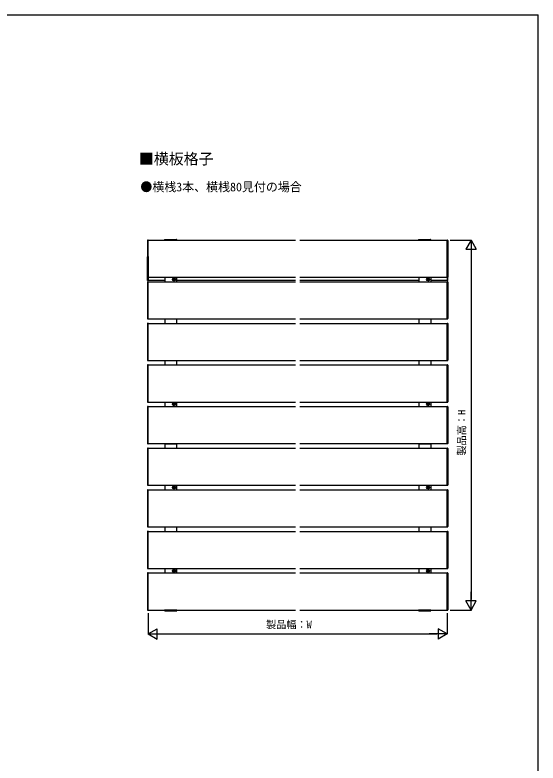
# Model space of a CAD drawing. Units: millimetres, scale not verified. Extents: x -1750 to 1750, y -2608 to 2592.
# Drawn here: x 0 to 1750, y -8 to 2492 of the extents above; entities that cross this region are included whole.
import ezdxf
from ezdxf.enums import TextEntityAlignment as Align

# ---------------------------------------------------------------- set-up
doc = ezdxf.new("R2010")
doc.units = ezdxf.units.MM
doc.header["$LTSCALE"] = 14
for name, color, linetype in [('0-1_USER1', 3, 'Continuous'), ('0-2_YKK_12', 2, 'Continuous'), ('0-3_YKK_13', 4, 'Continuous'), ('0-4_YKK_D', 6, 'Continuous'), ('0-5_YKK_ZWAK', 7, 'Continuous')]:
    doc.layers.add(name, color=color, linetype=linetype)
doc.styles.add('ＭＳ ゴシック', font='')
doc.styles.get('ＭＳ ゴシック').set_extended_font_data('MS Gothic')

msp = doc.modelspace()

# ---------------------------------------------------------------- linework, layer by layer
at = {"layer": '0-2_YKK_12'}
for p, q in [((446, 1739), (938.5, 1739)), ((446, 1615), (446, 1739)), ((953.5, 1739), (1446, 1739)), ((1446, 1615), (1446, 1739)), ((446, 1615), (938.5, 1615)), ((501, 1604), (446, 1604)), ((446, 1600), (938.5, 1600)), ((446, 1476), (446, 1600)), ((501, 1615), (501, 1600)), ((541, 1615), (541, 1600)), ((938.5, 1604), (541, 1604)), ((953.5, 1615), (1446, 1615)), ((1351, 1604), (953.5, 1604)), ((953.5, 1600), (1446, 1600)), ((1351, 1615), (1351, 1600)), ((1391, 1615), (1391, 1600)), ((1446, 1604), (1391, 1604)), ((1446, 1476), (1446, 1600)), ((446, 1476), (938.5, 1476)), ((501, 1476), (501, 1461)), ((541, 1476), (541, 1461)), ((953.5, 1476), (1446, 1476)), ((1351, 1476), (1351, 1461)), ((1391, 1476), (1391, 1461)), ((446, 1461), (938.5, 1461)), ((446, 1337), (446, 1461)), ((953.5, 1461), (1446, 1461)), ((1446, 1337), (1446, 1461)), ((446, 1337), (938.5, 1337)), ((501, 1337), (501, 1322)), ((541, 1337), (541, 1322)), ((953.5, 1337), (1446, 1337)), ((1351, 1337), (1351, 1322)), ((1391, 1337), (1391, 1322)), ((446, 1322), (938.5, 1322)), ((446, 1198), (446, 1322)), ((953.5, 1322), (1446, 1322)), ((1446, 1198), (1446, 1322)), ((446, 1198), (938.5, 1198)), ((446, 1183), (938.5, 1183)), ((446, 1059), (446, 1183)), ((501, 1198), (501, 1183)), ((541, 1198), (541, 1183)), ((953.5, 1198), (1446, 1198)), ((953.5, 1183), (1446, 1183)), ((1351, 1198), (1351, 1183)), ((1391, 1198), (1391, 1183)), ((1446, 1059), (1446, 1183)), ((446, 1059), (938.5, 1059)), ((501, 1059), (501, 1044)), ((501, 1058.4), (541, 1058.4)), ((541, 1059), (541, 1044)), ((953.5, 1059), (1446, 1059)), ((1351, 1059), (1351, 1044)), ((1351, 1058.4), (1391, 1058.4)), ((1391, 1059), (1391, 1044)), ((446, 1044), (938.5, 1044)), ((446, 920), (446, 1044)), ((953.5, 1044), (1446, 1044)), ((1446, 920), (1446, 1044)), ((446, 920), (938.5, 920)), ((446, 905), (938.5, 905)), ((446, 781), (446, 905)), ((501, 920), (501, 905)), ((541, 920), (541, 905)), ((953.5, 920), (1446, 920)), ((953.5, 905), (1446, 905)), ((1351, 920), (1351, 905)), ((1391, 920), (1391, 905)), ((1446, 781), (1446, 905)), ((446, 781), (938.5, 781)), ((501, 781), (501, 766)), ((541, 781), (541, 766)), ((953.5, 781), (1446, 781)), ((1351, 781), (1351, 766)), ((1391, 781), (1391, 766)), ((446, 766), (938.5, 766)), ((446, 642), (446, 766)), ((953.5, 766), (1446, 766)), ((1446, 642), (1446, 766)), ((446, 642), (938.5, 642)), ((446, 627), (938.5, 627)), ((446, 503), (446, 627)), ((501, 642), (501, 627)), ((541, 642), (541, 627)), ((953.5, 642), (1446, 642)), ((953.5, 627), (1446, 627)), ((1351, 642), (1351, 627)), ((1391, 642), (1391, 627)), ((1446, 503), (1446, 627)), ((446, 503), (938.5, 503)), ((953.5, 503), (1446, 503))]:
    msp.add_line(p, q, dxfattribs=at)
at = {"layer": '0-3_YKK_13'}
for p, q in [((443.5, 1738.21), (443.5, 1737.91)), ((443.5, 1737.91), (443.5, 1616.09)), ((446, 1616), (446, 1738)), ((500.5, 1739), (500.6, 1740.56)), ((501.5, 1739), (500.5, 1739)), ((501.59, 1741.5), (540.41, 1741.5)), ((1350.5, 1739), (1350.6, 1740.56)), ((1351.5, 1739), (1350.5, 1739)), ((1351.59, 1741.5), (1390.41, 1741.5)), ((1446, 1616), (1446, 1738)), ((1448.5, 1738.21), (1448.5, 1737.91)), ((1448.5, 1737.91), (1448.5, 1616.09)), ((443.5, 1604.62), (443.5, 1683.38)), ((1448.5, 1604.62), (1448.5, 1683.38)), ((443.5, 1616.09), (443.5, 1615.79)), ((446, 1604), (443.97, 1604.12)), ((444.44, 1614.8), (446, 1614.7)), ((446, 1614.7), (446, 1616)), ((446, 1604.5), (446, 1604)), ((537.73, 1607.5), (526.26, 1607.5)), ((529.62, 1608.09), (530.66, 1608.11)), ((529.63, 1606.91), (530.66, 1606.89)), ((530.66, 1608.11), (531.27, 1608.23)), ((530.66, 1606.89), (531.27, 1606.77)), ((531.39, 1608.84), (531.27, 1608.23)), ((531.39, 1606.16), (531.27, 1606.77)), ((531.41, 1609.88), (531.39, 1608.84)), ((531.41, 1605.12), (531.39, 1606.16)), ((532, 1613.24), (532, 1601.77)), ((532.59, 1609.88), (532.61, 1608.84)), ((532.59, 1605.12), (532.61, 1606.16)), ((532.61, 1608.84), (532.73, 1608.23)), ((532.61, 1606.16), (532.73, 1606.77)), ((533.34, 1608.11), (532.73, 1608.23)), ((533.34, 1606.89), (532.73, 1606.77)), ((534.38, 1608.09), (533.34, 1608.11)), ((534.38, 1606.91), (533.34, 1606.89)), ((1387.73, 1607.5), (1376.26, 1607.5)), ((1379.62, 1608.09), (1380.66, 1608.11)), ((1379.63, 1606.91), (1380.66, 1606.89)), ((1380.66, 1608.11), (1381.27, 1608.23)), ((1380.66, 1606.89), (1381.27, 1606.77)), ((1381.39, 1608.84), (1381.27, 1608.23)), ((1381.39, 1606.16), (1381.27, 1606.77)), ((1381.41, 1609.88), (1381.39, 1608.84)), ((1381.41, 1605.12), (1381.39, 1606.16)), ((1382, 1613.24), (1382, 1601.77)), ((1382.59, 1609.88), (1382.61, 1608.84)), ((1382.59, 1605.12), (1382.61, 1606.16)), ((1382.61, 1608.84), (1382.73, 1608.23)), ((1382.61, 1606.16), (1382.73, 1606.77)), ((1383.34, 1608.11), (1382.73, 1608.23)), ((1383.34, 1606.89), (1382.73, 1606.77)), ((1384.38, 1608.09), (1383.34, 1608.11)), ((1384.38, 1606.91), (1383.34, 1606.89)), ((1446, 1614.7), (1446, 1616)), ((1447.56, 1614.8), (1446, 1614.7)), ((1446, 1604.5), (1446, 1604)), ((1446, 1604), (1448.03, 1604.12)), ((1448.5, 1616.09), (1448.5, 1615.79)), ((443.5, 1599.21), (443.5, 1598.91)), ((443.5, 1598.91), (443.5, 1477.09)), ((446, 1477), (446, 1599)), ((1446, 1477), (1446, 1599)), ((1448.5, 1599.21), (1448.5, 1598.91)), ((1448.5, 1598.91), (1448.5, 1477.09)), ((443.5, 1477.09), (443.5, 1476.79)), ((444.44, 1475.8), (446, 1475.7)), ((446, 1475.7), (446, 1477)), ((1446, 1475.7), (1446, 1477)), ((1447.56, 1475.8), (1446, 1475.7)), ((1448.5, 1477.09), (1448.5, 1476.79)), ((443.5, 1460.21), (443.5, 1459.91)), ((443.5, 1459.91), (443.5, 1338.09)), ((446, 1338), (446, 1460)), ((1446, 1338), (1446, 1460)), ((1448.5, 1460.21), (1448.5, 1459.91)), ((1448.5, 1459.91), (1448.5, 1338.09)), ((443.5, 1338.09), (443.5, 1337.79)), ((444.44, 1336.8), (446, 1336.7)), ((446, 1336.7), (446, 1338)), ((1446, 1336.7), (1446, 1338)), ((1447.56, 1336.8), (1446, 1336.7)), ((1448.5, 1338.09), (1448.5, 1337.79)), ((443.5, 1321.21), (443.5, 1320.91)), ((443.5, 1320.91), (443.5, 1199.09)), ((446, 1199), (446, 1321)), ((1446, 1199), (1446, 1321)), ((1448.5, 1321.21), (1448.5, 1320.91)), ((1448.5, 1320.91), (1448.5, 1199.09)), ((443.5, 1199.09), (443.5, 1198.79)), ((443.5, 1182.21), (443.5, 1181.91)), ((443.5, 1181.91), (443.5, 1060.09)), ((444.44, 1197.8), (446, 1197.7)), ((446, 1197.7), (446, 1199)), ((446, 1060), (446, 1182)), ((537.73, 1190.5), (526.26, 1190.5)), ((529.62, 1191.09), (530.66, 1191.11)), ((529.63, 1189.91), (530.66, 1189.89)), ((530.66, 1191.11), (531.27, 1191.23)), ((530.66, 1189.89), (531.27, 1189.77)), ((531.39, 1191.84), (531.27, 1191.23)), ((531.39, 1189.16), (531.27, 1189.77)), ((531.41, 1192.88), (531.39, 1191.84)), ((531.41, 1188.12), (531.39, 1189.16)), ((532, 1196.24), (532, 1184.77)), ((532.59, 1192.88), (532.61, 1191.84)), ((532.59, 1188.12), (532.61, 1189.16)), ((532.61, 1191.84), (532.73, 1191.23)), ((532.61, 1189.16), (532.73, 1189.77)), ((533.34, 1191.11), (532.73, 1191.23)), ((533.34, 1189.89), (532.73, 1189.77)), ((534.38, 1191.09), (533.34, 1191.11)), ((534.38, 1189.91), (533.34, 1189.89)), ((1387.73, 1190.5), (1376.26, 1190.5)), ((1379.62, 1191.09), (1380.66, 1191.11)), ((1379.63, 1189.91), (1380.66, 1189.89)), ((1380.66, 1191.11), (1381.27, 1191.23)), ((1380.66, 1189.89), (1381.27, 1189.77)), ((1381.39, 1191.84), (1381.27, 1191.23)), ((1381.39, 1189.16), (1381.27, 1189.77)), ((1381.41, 1192.88), (1381.39, 1191.84)), ((1381.41, 1188.12), (1381.39, 1189.16)), ((1382, 1196.24), (1382, 1184.77)), ((1382.59, 1192.88), (1382.61, 1191.84)), ((1382.59, 1188.12), (1382.61, 1189.16)), ((1382.61, 1191.84), (1382.73, 1191.23)), ((1382.61, 1189.16), (1382.73, 1189.77)), ((1383.34, 1191.11), (1382.73, 1191.23)), ((1383.34, 1189.89), (1382.73, 1189.77)), ((1384.38, 1191.09), (1383.34, 1191.11)), ((1384.38, 1189.91), (1383.34, 1189.89)), ((1446, 1197.7), (1446, 1199)), ((1447.56, 1197.8), (1446, 1197.7)), ((1446, 1060), (1446, 1182)), ((1448.5, 1199.09), (1448.5, 1198.79)), ((1448.5, 1182.21), (1448.5, 1181.91)), ((1448.5, 1181.91), (1448.5, 1060.09)), ((443.5, 1060.09), (443.5, 1059.79)), ((444.44, 1058.8), (446, 1058.7)), ((446, 1058.7), (446, 1060)), ((1446, 1058.7), (1446, 1060)), ((1447.56, 1058.8), (1446, 1058.7)), ((1448.5, 1060.09), (1448.5, 1059.79)), ((443.5, 1043.21), (443.5, 1042.91)), ((443.5, 1042.91), (443.5, 921.09)), ((446, 921), (446, 1043)), ((1446, 921), (1446, 1043)), ((1448.5, 1043.21), (1448.5, 1042.91)), ((1448.5, 1042.91), (1448.5, 921.09)), ((443.5, 921.09), (443.5, 920.79)), ((443.5, 904.21), (443.5, 903.91)), ((443.5, 903.91), (443.5, 782.09)), ((444.44, 919.8), (446, 919.7)), ((446, 919.7), (446, 921)), ((446, 782), (446, 904)), ((537.73, 912.5), (526.26, 912.5)), ((529.62, 913.09), (530.66, 913.11)), ((529.63, 911.91), (530.66, 911.89)), ((530.66, 913.11), (531.27, 913.23)), ((530.66, 911.89), (531.27, 911.77)), ((531.39, 913.84), (531.27, 913.23)), ((531.39, 911.16), (531.27, 911.77)), ((531.41, 914.88), (531.39, 913.84)), ((531.41, 910.12), (531.39, 911.16)), ((532, 918.24), (532, 906.77)), ((532.59, 914.88), (532.61, 913.84)), ((532.59, 910.12), (532.61, 911.16)), ((532.61, 913.84), (532.73, 913.23)), ((532.61, 911.16), (532.73, 911.77)), ((533.34, 913.11), (532.73, 913.23)), ((533.34, 911.89), (532.73, 911.77)), ((534.38, 913.09), (533.34, 913.11)), ((534.38, 911.91), (533.34, 911.89)), ((1387.73, 912.5), (1376.26, 912.5)), ((1379.62, 913.09), (1380.66, 913.11)), ((1379.63, 911.91), (1380.66, 911.89)), ((1380.66, 913.11), (1381.27, 913.23)), ((1380.66, 911.89), (1381.27, 911.77)), ((1381.39, 913.84), (1381.27, 913.23)), ((1381.39, 911.16), (1381.27, 911.77)), ((1381.41, 914.88), (1381.39, 913.84)), ((1381.41, 910.12), (1381.39, 911.16)), ((1382, 918.24), (1382, 906.77)), ((1382.59, 914.88), (1382.61, 913.84)), ((1382.59, 910.12), (1382.61, 911.16)), ((1382.61, 913.84), (1382.73, 913.23)), ((1382.61, 911.16), (1382.73, 911.77)), ((1383.34, 913.11), (1382.73, 913.23)), ((1383.34, 911.89), (1382.73, 911.77)), ((1384.38, 913.09), (1383.34, 913.11)), ((1384.38, 911.91), (1383.34, 911.89)), ((1446, 919.7), (1446, 921)), ((1447.56, 919.8), (1446, 919.7)), ((1446, 782), (1446, 904)), ((1448.5, 921.09), (1448.5, 920.79)), ((1448.5, 904.21), (1448.5, 903.91)), ((1448.5, 903.91), (1448.5, 782.09)), ((443.5, 782.09), (443.5, 781.79)), ((444.44, 780.8), (446, 780.7)), ((446, 780.7), (446, 782)), ((1446, 780.7), (1446, 782)), ((1447.56, 780.8), (1446, 780.7)), ((1448.5, 782.09), (1448.5, 781.79)), ((443.5, 765.21), (443.5, 764.91)), ((443.5, 764.91), (443.5, 643.09)), ((446, 643), (446, 765)), ((1446, 643), (1446, 765)), ((1448.5, 765.21), (1448.5, 764.91)), ((1448.5, 764.91), (1448.5, 643.09)), ((443.5, 643.09), (443.5, 642.79)), ((443.5, 626.21), (443.5, 625.91)), ((443.5, 625.91), (443.5, 504.09)), ((444.44, 641.8), (446, 641.7)), ((446, 641.7), (446, 643)), ((446, 504), (446, 626)), ((537.73, 634.5), (526.26, 634.5)), ((529.62, 635.09), (530.66, 635.11)), ((529.63, 633.91), (530.66, 633.89)), ((530.66, 635.11), (531.27, 635.23)), ((530.66, 633.89), (531.27, 633.77)), ((531.39, 635.84), (531.27, 635.23)), ((531.39, 633.16), (531.27, 633.77)), ((531.41, 636.88), (531.39, 635.84)), ((531.41, 632.12), (531.39, 633.16)), ((532, 640.24), (532, 628.77)), ((532.59, 636.88), (532.61, 635.84)), ((532.59, 632.12), (532.61, 633.16)), ((532.61, 635.84), (532.73, 635.23)), ((532.61, 633.16), (532.73, 633.77)), ((533.34, 635.11), (532.73, 635.23)), ((533.34, 633.89), (532.73, 633.77)), ((534.38, 635.09), (533.34, 635.11)), ((534.38, 633.91), (533.34, 633.89)), ((1387.73, 634.5), (1376.26, 634.5)), ((1379.62, 635.09), (1380.66, 635.11)), ((1379.63, 633.91), (1380.66, 633.89)), ((1380.66, 635.11), (1381.27, 635.23)), ((1380.66, 633.89), (1381.27, 633.77)), ((1381.39, 635.84), (1381.27, 635.23)), ((1381.39, 633.16), (1381.27, 633.77)), ((1381.41, 636.88), (1381.39, 635.84)), ((1381.41, 632.12), (1381.39, 633.16)), ((1382, 640.24), (1382, 628.77)), ((1382.59, 636.88), (1382.61, 635.84)), ((1382.59, 632.12), (1382.61, 633.16)), ((1382.61, 635.84), (1382.73, 635.23)), ((1382.61, 633.16), (1382.73, 633.77)), ((1383.34, 635.11), (1382.73, 635.23)), ((1383.34, 633.89), (1382.73, 633.77)), ((1384.38, 635.09), (1383.34, 635.11)), ((1384.38, 633.91), (1383.34, 633.89)), ((1446, 641.7), (1446, 643)), ((1447.56, 641.8), (1446, 641.7)), ((1446, 504), (1446, 626)), ((1448.5, 643.09), (1448.5, 642.79)), ((1448.5, 626.21), (1448.5, 625.91)), ((1448.5, 625.91), (1448.5, 504.09)), ((443.5, 504.09), (443.5, 503.79)), ((444.44, 502.8), (446, 502.7)), ((446, 502.7), (446, 504)), ((500.5, 503), (500.6, 501.44)), ((501.5, 503), (500.5, 503)), ((501.59, 500.5), (540.41, 500.5)), ((1350.5, 503), (1350.6, 501.44)), ((1351.5, 503), (1350.5, 503)), ((1351.59, 500.5), (1390.41, 500.5)), ((1446, 502.7), (1446, 504)), ((1447.56, 502.8), (1446, 502.7)), ((1448.5, 504.09), (1448.5, 503.79))]:
    msp.add_line(p, q, dxfattribs=at)
for points in [[(446, 1738), (446, 1739.3), (444.44, 1739.2)], [(541.4, 1740.56), (541.5, 1739), (540.5, 1739), (501.5, 1739)], [(1391.4, 1740.56), (1391.5, 1739), (1390.5, 1739), (1351.5, 1739)], [(1446, 1738), (1446, 1739.3), (1447.56, 1739.2)], [(446, 1684), (446, 1683.5), (446, 1604.5)], [(1446, 1684), (1446, 1683.5), (1446, 1604.5)], [(446, 1599), (446, 1600.3), (444.44, 1600.2)], [(1446, 1599), (1446, 1600.3), (1447.56, 1600.2)], [(446, 1460), (446, 1461.3), (444.44, 1461.2)], [(1446, 1460), (1446, 1461.3), (1447.56, 1461.2)], [(446, 1321), (446, 1322.3), (444.44, 1322.2)], [(1446, 1321), (1446, 1322.3), (1447.56, 1322.2)], [(446, 1182), (446, 1183.3), (444.44, 1183.2)], [(1446, 1182), (1446, 1183.3), (1447.56, 1183.2)], [(446, 1043), (446, 1044.3), (444.44, 1044.2)], [(1446, 1043), (1446, 1044.3), (1447.56, 1044.2)], [(446, 904), (446, 905.3), (444.44, 905.2)], [(1446, 904), (1446, 905.3), (1447.56, 905.2)], [(446, 765), (446, 766.3), (444.44, 766.2)], [(1446, 765), (1446, 766.3), (1447.56, 766.2)], [(446, 626), (446, 627.3), (444.44, 627.2)], [(1446, 626), (1446, 627.3), (1447.56, 627.2)], [(541.4, 501.44), (541.5, 503), (540.5, 503), (501.5, 503)], [(1391.4, 501.44), (1391.5, 503), (1390.5, 503), (1351.5, 503)]]:
    msp.add_lwpolyline(points, dxfattribs=at)
for centre, radius in [((532, 1607.5), 4.74), ((534.64, 1604.86), 0.3), ((1382, 1607.5), 4.74), ((1384.64, 1604.86), 0.3), ((532, 1190.5), 4.74), ((534.64, 1187.86), 0.3), ((1382, 1190.5), 4.74), ((1384.64, 1187.86), 0.3), ((532, 912.5), 4.74), ((534.64, 909.86), 0.3), ((1382, 912.5), 4.74), ((1384.64, 909.86), 0.3), ((532, 634.5), 4.74), ((534.64, 631.86), 0.3), ((1382, 634.5), 4.74), ((1384.64, 631.86), 0.3)]:
    msp.add_circle(centre, radius, dxfattribs=at)
for centre, radius, start, end in [((444.5, 1738.21), 1, 93.5, 180), ((501.59, 1740.5), 1, 90, 176.5), ((540.41, 1740.5), 1, 3.5, 90), ((1351.59, 1740.5), 1, 90, 176.5), ((1390.41, 1740.5), 1, 3.5, 90), ((1447.5, 1738.21), 1, 0, 86.5), ((444.5, 1615.79), 1, 180, 266.5), ((444, 1604.62), 0.5, 180, 266.5), ((444.5, 1599.21), 1, 93.5, 180), ((532, 1607.5), 2.45, 165.9892, 194.0108), ((532, 1607.5), 2.45, 75.9892, 104.0108), ((532, 1607.5), 2.45, 255.9892, 284.0108), ((532, 1607.5), 2.45, 345.9892, 14.0108), ((1382, 1607.5), 2.45, 165.9892, 194.0108), ((1382, 1607.5), 2.45, 75.9892, 104.0108), ((1382, 1607.5), 2.45, 255.9892, 284.0108), ((1382, 1607.5), 2.45, 345.9892, 14.0108), ((1447.5, 1615.79), 1, 273.5, 0), ((1447.5, 1599.21), 1, 0, 86.5), ((1448, 1604.62), 0.5, 273.5, 0), ((444.5, 1476.79), 1, 180, 266.5), ((1447.5, 1476.79), 1, 273.5, 0), ((444.5, 1460.21), 1, 93.5, 180), ((1447.5, 1460.21), 1, 0, 86.5), ((444.5, 1337.79), 1, 180, 266.5), ((1447.5, 1337.79), 1, 273.5, 0), ((444.5, 1321.21), 1, 93.5, 180), ((1447.5, 1321.21), 1, 0, 86.5), ((444.5, 1198.79), 1, 180, 266.5), ((444.5, 1182.21), 1, 93.5, 180), ((532, 1190.5), 2.45, 165.9892, 194.0108), ((532, 1190.5), 2.45, 75.9892, 104.0108), ((532, 1190.5), 2.45, 255.9892, 284.0108), ((532, 1190.5), 2.45, 345.9892, 14.0108), ((1382, 1190.5), 2.45, 165.9892, 194.0108), ((1382, 1190.5), 2.45, 75.9892, 104.0108), ((1382, 1190.5), 2.45, 255.9892, 284.0108), ((1382, 1190.5), 2.45, 345.9892, 14.0108), ((1447.5, 1198.79), 1, 273.5, 0), ((1447.5, 1182.21), 1, 0, 86.5), ((444.5, 1059.79), 1, 180, 266.5), ((1447.5, 1059.79), 1, 273.5, 0), ((444.5, 1043.21), 1, 93.5, 180), ((1447.5, 1043.21), 1, 0, 86.5), ((444.5, 920.79), 1, 180, 266.5), ((444.5, 904.21), 1, 93.5, 180), ((532, 912.5), 2.45, 165.9892, 194.0108), ((532, 912.5), 2.45, 75.9892, 104.0108), ((532, 912.5), 2.45, 255.9892, 284.0108), ((532, 912.5), 2.45, 345.9892, 14.0108), ((1382, 912.5), 2.45, 165.9892, 194.0108), ((1382, 912.5), 2.45, 75.9892, 104.0108), ((1382, 912.5), 2.45, 255.9892, 284.0108), ((1382, 912.5), 2.45, 345.9892, 14.0108), ((1447.5, 920.79), 1, 273.5, 0), ((1447.5, 904.21), 1, 0, 86.5), ((444.5, 781.79), 1, 180, 266.5), ((1447.5, 781.79), 1, 273.5, 0), ((444.5, 765.21), 1, 93.5, 180), ((1447.5, 765.21), 1, 0, 86.5), ((444.5, 642.79), 1, 180, 266.5), ((444.5, 626.21), 1, 93.5, 180), ((532, 634.5), 2.45, 165.9892, 194.0108), ((532, 634.5), 2.45, 75.9892, 104.0108), ((532, 634.5), 2.45, 255.9892, 284.0108), ((532, 634.5), 2.45, 345.9892, 14.0108), ((1382, 634.5), 2.45, 165.9892, 194.0108), ((1382, 634.5), 2.45, 75.9892, 104.0108), ((1382, 634.5), 2.45, 255.9892, 284.0108), ((1382, 634.5), 2.45, 345.9892, 14.0108), ((1447.5, 642.79), 1, 273.5, 0), ((1447.5, 626.21), 1, 0, 86.5), ((444.5, 503.79), 1, 180, 266.5), ((501.59, 501.5), 1, 183.5, 270), ((540.41, 501.5), 1, 270, 356.5), ((1351.59, 501.5), 1, 183.5, 270), ((1390.41, 501.5), 1, 270, 356.5), ((1447.5, 503.79), 1, 273.5, 0)]:
    msp.add_arc(centre, radius, start, end, dxfattribs=at)
at = {"layer": '0-4_YKK_D'}
for p, q in [((1456, 1739), (1527, 1739)), ((1526, 1739), (1508.5, 1708.69)), ((1526, 1739), (1543.5, 1708.69)), ((1526, 1739), (1526, 1678.38)), ((1508.5, 1708.69), (1543.5, 1708.69)), ((1526, 1704), (1526, 538)), ((1526, 503), (1526, 563.62)), ((1526, 503), (1508.5, 533.31)), ((1543.5, 533.31), (1508.5, 533.31)), ((1526, 503), (1543.5, 533.31)), ((1456, 503), (1527, 503)), ((446, 493), (446, 422)), ((1446, 493), (1446, 422)), ((446, 423), (476.31, 440.5)), ((476.31, 405.5), (476.31, 440.5)), ((1446, 423), (1415.69, 440.5)), ((1415.69, 440.5), (1415.69, 405.5)), ((446, 423), (476.31, 405.5)), ((446, 423), (506.62, 423)), ((481, 423), (1411, 423)), ((1446, 423), (1385.38, 423)), ((1446, 423), (1415.69, 405.5))]:
    msp.add_line(p, q, dxfattribs=at)
at = {"layer": '0-5_YKK_ZWAK'}
msp.add_line((-1750, 2491.5), (1750, 2491.5), dxfattribs=at)
msp.add_lwpolyline([(-1750, -2608.5), (1750, -2608.5), (1750, 2491.5)], dxfattribs=at)

# ---------------------------------------------------------------- texts
at = {"layer": '0-1_USER1', "style": 'ＭＳ ゴシック'}
for s, height, p in [('■横板格子', 36.66, (414.49, 1981.41)), ('●横桟3本、横桟80見付の場合\u3000', 29.33, (419.55, 1893.23))]:
    msp.add_text(s, height=height, dxfattribs=at).set_placement(p, align=Align.BOTTOM_LEFT)
at = {"layer": '0-4_YKK_D', "style": 'ＭＳ ゴシック'}
msp.add_text('製品高：H', height=24.93, rotation=90, dxfattribs=at).set_placement((1514.4, 1018.9), align=Align.BOTTOM_LEFT)
msp.add_text('製品幅：W', height=24.93, dxfattribs=at).set_placement((839.85, 434.6), align=Align.BOTTOM_LEFT)

doc.saveas('drawing.dxf')
